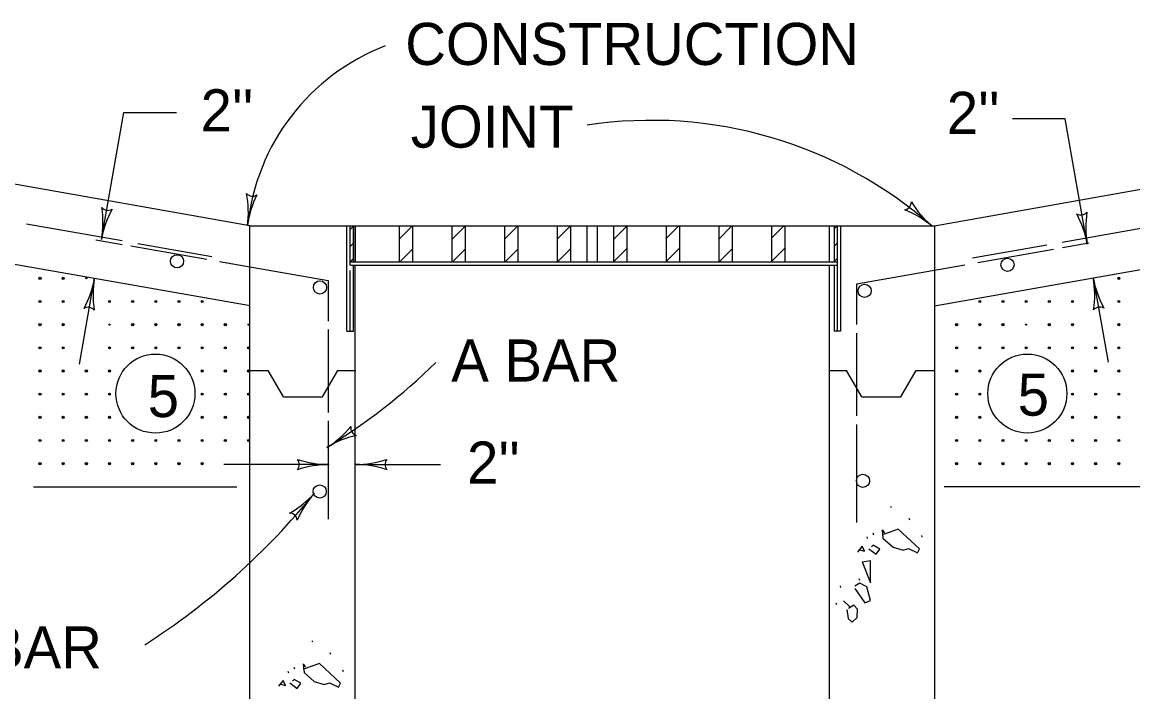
# Model space of a CAD drawing. Extents: x 1007 to 1035.5, y 1000.5 to 1021.5.
# Drawn here: x 1019.52 to 1024.79, y 1009.79 to 1012.97 of the extents above; entities that cross this region are included whole.
import ezdxf

# ---------------------------------------------------------------- set-up
doc = ezdxf.new("R2010")
doc.units = 0
for name, color, linetype in [('Level 1', 7, 'Continuous'), ('Level 2', 7, 'Continuous'), ('Level 4', 7, 'Continuous')]:
    doc.layers.add(name, color=color, linetype=linetype)

msp = doc.modelspace()

# ---------------------------------------------------------------- linework, layer by layer
at = {"layer": 'Level 1'}
for p, q in [((1019.8934, 1011.9369), (1019.9996, 1012.5393)), ((1019.9996, 1012.5393), (1020.2496, 1012.5393)), ((1024.4696, 1012.5095), (1024.2196, 1012.5095)), ((1024.5745, 1011.9153), (1024.4696, 1012.5095)), ((1020.5985, 1012.0023), (1019.1236, 1012.2623)), ((1023.8485, 1012.0023), (1025.3257, 1012.2627)), ((1020.5985, 1008.5023), (1020.5985, 1012.0023)), ((1020.5985, 1012.0023), (1021.8881, 1012.0023)), ((1021.0594, 1011.5023), (1021.0594, 1012.0023)), ((1021.075, 1011.8143), (1021.075, 1012.0023)), ((1021.0755, 1011.9853), (1021.0899, 1011.9997)), ((1021.0907, 1011.8308), (1021.0907, 1012.0023)), ((1021.0985, 1011.8303), (1021.0985, 1012.0023)), ((1021.0985, 1012.0023), (1021.0985, 1011.8304)), ((1021.3084, 1011.9396), (1021.3702, 1012.0013)), ((1021.3094, 1011.8303), (1021.3094, 1012.0023)), ((1021.3719, 1011.8303), (1021.3719, 1012.0023)), ((1021.5594, 1011.8303), (1021.5594, 1012.0023)), ((1021.5598, 1011.9401), (1021.6215, 1012.0018)), ((1021.6219, 1011.8303), (1021.6219, 1012.0023)), ((1021.8091, 1011.9395), (1021.8708, 1012.0013)), ((1021.8094, 1011.8303), (1021.8094, 1012.0023)), ((1021.8719, 1011.8303), (1021.8719, 1012.0023)), ((1021.8881, 1012.0023), (1022.037, 1012.0023)), ((1022.037, 1012.0023), (1023.8485, 1012.0023)), ((1022.0594, 1011.8303), (1022.0594, 1012.0023)), ((1022.0594, 1011.9397), (1022.1212, 1012.0014)), ((1022.1219, 1011.8303), (1022.1219, 1012.0023)), ((1022.2001, 1011.8303), (1022.2001, 1012.0023)), ((1022.2469, 1012.0023), (1022.2469, 1011.8304)), ((1022.3248, 1011.9364), (1022.3865, 1011.9982)), ((1022.3251, 1012.0023), (1022.3251, 1011.8304)), ((1022.3876, 1012.0023), (1022.3876, 1011.8304)), ((1022.5727, 1011.9397), (1022.6344, 1012.0014)), ((1022.5751, 1012.0023), (1022.5751, 1011.8304)), ((1022.6376, 1012.0023), (1022.6376, 1011.8304)), ((1022.8228, 1011.9375), (1022.8845, 1011.9993)), ((1022.8251, 1012.0023), (1022.8251, 1011.8304)), ((1022.8876, 1012.0023), (1022.8876, 1011.8304)), ((1023.0729, 1011.9408), (1023.1347, 1012.0025)), ((1023.0751, 1012.0023), (1023.0751, 1011.8304)), ((1023.1376, 1012.0023), (1023.1376, 1011.8304)), ((1023.3485, 1012.0023), (1023.3485, 1011.8304)), ((1023.3708, 1011.9854), (1023.3852, 1011.9998)), ((1023.3719, 1012.0023), (1023.3719, 1011.8304)), ((1023.3875, 1012.0023), (1023.3875, 1011.8304)), ((1023.4032, 1012.0023), (1023.4032, 1011.5023)), ((1023.8485, 1012.0023), (1023.8485, 1008.5023)), ((1020.5989, 1011.6213), (1019.1225, 1011.8817)), ((1021.0755, 1011.9045), (1021.0899, 1011.9189)), ((1021.3101, 1011.8308), (1021.3718, 1011.8925)), ((1021.5598, 1011.8313), (1021.6215, 1011.893)), ((1021.81, 1011.8314), (1021.8718, 1011.8932)), ((1022.0594, 1011.8303), (1022.1212, 1011.8921)), ((1022.3258, 1011.8325), (1022.3876, 1011.8943)), ((1022.5759, 1011.8336), (1022.6377, 1011.8953)), ((1022.8271, 1011.8303), (1022.8888, 1011.8921)), ((1023.0762, 1011.8336), (1023.1379, 1011.8953)), ((1023.3721, 1011.9056), (1023.3865, 1011.92)), ((1021.075, 1011.8304), (1021.0894, 1011.8448)), ((1021.075, 1011.8304), (1022.2469, 1011.8304)), ((1022.2469, 1011.8304), (1023.3875, 1011.8304)), ((1023.3728, 1011.8323), (1023.3872, 1011.8468)), ((1023.3875, 1011.8301), (1023.3875, 1011.8148)), ((1021.075, 1011.5023), (1021.075, 1011.7896)), ((1021.0753, 1011.8148), (1022.0373, 1011.8148)), ((1021.0907, 1011.5023), (1021.0907, 1011.8143)), ((1021.0985, 1009.0551), (1021.0985, 1011.8148)), ((1022.0373, 1011.8148), (1022.1096, 1011.8148)), ((1022.1096, 1011.8148), (1023.3878, 1011.8148)), ((1023.3485, 1011.8139), (1023.3485, 1009.0118)), ((1023.3719, 1011.8148), (1023.3719, 1011.5023)), ((1023.3875, 1011.8148), (1023.3875, 1011.5023)), ((1023.8485, 1011.6214), (1024.9468, 1011.8151)), ((1019.7892, 1011.3454), (1019.861, 1011.7531)), ((1024.3977, 1011.7183), (1024.3973, 1011.7203)), ((1024.6028, 1011.7544), (1024.6733, 1011.3543)), ((1021.0594, 1011.5023), (1021.0907, 1011.5023)), ((1023.4032, 1011.5023), (1023.3719, 1011.5023)), ((1020.5988, 1011.3143), (1020.6853, 1011.3143)), ((1020.7573, 1011.1893), (1020.6853, 1011.3143)), ((1020.9437, 1011.1893), (1021.0159, 1011.3143)), ((1021.0159, 1011.3143), (1021.1018, 1011.3143)), ((1023.3489, 1011.3147), (1023.4312, 1011.3147)), ((1023.5033, 1011.1897), (1023.4312, 1011.3147)), ((1023.6896, 1011.1897), (1023.7618, 1011.3147)), ((1023.7618, 1011.3147), (1023.8478, 1011.3147)), ((1020.7573, 1011.1893), (1020.9437, 1011.1893)), ((1023.5033, 1011.1897), (1023.6896, 1011.1897)), ((1020.974, 1010.8684), (1020.474, 1010.8684)), ((1021.099, 1010.8684), (1021.5031, 1010.8684)), ((1019.5703, 1010.7627), (1020.5368, 1010.7627)), ((1024.9031, 1010.7627), (1023.8949, 1010.7627))]:
    msp.add_line(p, q, dxfattribs=at)
for points in [[(1023.6438, 1010.6698), (1023.6405, 1010.6638)], [(1023.7272, 1010.6139), (1023.7297, 1010.6058)], [(1023.6005, 1010.5593), (1023.6043, 1010.5188), (1023.653, 1010.4765), (1023.7, 1010.462), (1023.7257, 1010.4698), (1023.7683, 1010.4491), (1023.7779, 1010.4682), (1023.6769, 1010.5619), (1023.6117, 1010.5385), (1023.6004, 1010.5354)], [(1023.6127, 1010.5452), (1023.6018, 1010.5584)], [(1023.5274, 1010.5256), (1023.5299, 1010.5173)], [(1023.5561, 1010.5439), (1023.5586, 1010.5357)], [(1023.7869, 1010.5315), (1023.7894, 1010.5233)], [(1023.4877, 1010.4648), (1023.5162, 1010.4568), (1023.5055, 1010.4808), (1023.4833, 1010.4532)], [(1023.5373, 1010.469), (1023.5713, 1010.4425), (1023.5896, 1010.4674), (1023.5572, 1010.4856), (1023.5498, 1010.4778)], [(1023.5062, 1010.4063), (1023.5452, 1010.308), (1023.5453, 1010.4121), (1023.5052, 1010.4061)], [(1023.4711, 1010.2801), (1023.5188, 1010.2116), (1023.5449, 1010.2238), (1023.528, 1010.289), (1023.4937, 1010.3058), (1023.4711, 1010.292)], [(1023.4905, 1010.3277), (1023.4931, 1010.3194)], [(1023.4009, 1010.2933), (1023.4034, 1010.285)], [(1023.3806, 1010.2126), (1023.3832, 1010.2043)], [(1023.4463, 1010.193), (1023.4173, 1010.2215)], [(1023.4333, 1010.1799), (1023.4398, 1010.1378), (1023.458, 1010.1203), (1023.4822, 1010.143), (1023.4828, 1010.1821), (1023.4654, 1010.2008), (1023.441, 1010.1856)], [(1020.8951, 1010.0327), (1020.8918, 1010.0267)], [(1020.8518, 1009.9221), (1020.8557, 1009.8816), (1020.9043, 1009.8393), (1020.9513, 1009.8248), (1020.977, 1009.8326), (1021.0197, 1009.8119), (1021.0293, 1009.831), (1020.9283, 1009.9248), (1020.863, 1009.9013), (1020.8518, 1009.8983)], [(1020.9785, 1009.9768), (1020.981, 1009.9686)], [(1020.7788, 1009.8884), (1020.7813, 1009.8802)], [(1020.8074, 1009.9068), (1020.8099, 1009.8985)], [(1020.864, 1009.908), (1020.8531, 1009.9213)], [(1021.0383, 1009.8943), (1021.0408, 1009.8861)], [(1020.739, 1009.8276), (1020.7675, 1009.8196), (1020.7568, 1009.8437), (1020.7347, 1009.816)], [(1020.7886, 1009.8318), (1020.8226, 1009.8053), (1020.8409, 1009.8303), (1020.8085, 1009.8484), (1020.8012, 1009.8406)]]:
    msp.add_lwpolyline(points, dxfattribs=at)
for centre in [(1020.1497, 1011.2053), (1024.2897, 1011.2058)]:
    msp.add_circle(centre, 0.1875, dxfattribs=at)
for centre, radius, start, end in [((1021.6124, 1011.894), 1.031, 111.1186, 173.9257), ((1022.5059, 1010.4867), 2.0158, 48.6351, 98.7248), ((1020.6104, 1012.1798), 0.0375, 221.2861, 303.4028), ((1020.1224, 1012.0642), 0.4687, 352.5115, 11.1803), ((1021.0519, 1011.942), 0.4687, 153.8587, 172.5054), ((1019.4318, 1012.0183), 0.4688, 350.0038, 8.6726), ((1019.9244, 1012.1125), 0.0375, 218.7784, 300.8951), ((1023.7022, 1012.1149), 0.0375, 278.462, 0.5787), ((1024.1413, 1012.357), 0.4687, 211.0346, 229.6813), ((1020.3551, 1011.8555), 0.4688, 151.3509, 169.9977), ((1023.5348, 1011.6421), 0.4687, 49.6874, 68.3562), ((1024.5435, 1012.0908), 0.0375, 238.7898, 320.9065), ((1024.1129, 1011.8337), 0.4687, 10.0152, 28.684), ((1025.0361, 1011.9968), 0.4687, 171.3624, 190.0091), ((1020.1224, 1012.0642), 0.4687, 352.4993, 352.5115), ((1023.5348, 1011.6421), 0.4687, 49.6752, 49.6874), ((1019.4318, 1012.0183), 0.4688, 349.9916, 350.0038), ((1024.1129, 1011.8337), 0.4687, 10.003, 10.0152), ((1019.3994, 1011.8344), 0.4688, 331.3539, 350.0006), ((1019.3994, 1011.8344), 0.4688, 331.3539, 350.0006), ((1020.3226, 1011.6717), 0.4688, 170.0067, 188.6755), ((1020.3226, 1011.6717), 0.4688, 170.0067, 188.6755), ((1020.3226, 1011.6717), 0.4688, 169.9945, 170.0067), ((1020.3226, 1011.6717), 0.4688, 169.9945, 170.0067), ((1025.0645, 1011.8357), 0.4687, 189.9745, 189.9867), ((1025.0645, 1011.8357), 0.4687, 189.9867, 208.6555), ((1024.1412, 1011.6731), 0.4687, 351.3339, 9.9806), ((1019.83, 1011.5775), 0.0375, 38.7813, 120.898), ((1019.83, 1011.5775), 0.0375, 38.7813, 120.898), ((1024.6337, 1011.5789), 0.0375, 58.7613, 140.878), ((1019.3641, 1013.5399), 3.0445, 301.6801, 314.0635), ((1020.7159, 1011.3474), 0.4688, 301.8069, 320.4757), ((1021.1145, 1011.043), 0.0375, 170.5815, 252.6982), ((1021.2101, 1010.5507), 0.4688, 103.154, 121.8008), ((1020.7159, 1011.3474), 0.4688, 301.7946, 301.8069), ((1020.7958, 1010.8685), 0.0375, 318.7746, 40.8913), ((1020.7958, 1010.8685), 0.0375, 318.7746, 40.8913), ((1020.974, 1011.3372), 0.4687, 251.3472, 269.9939), ((1020.974, 1011.3372), 0.4687, 251.3472, 269.9939), ((1021.099, 1011.3372), 0.4688, 270, 288.6688), ((1021.2773, 1010.8684), 0.0375, 138.7746, 220.8913), ((1020.974, 1010.3997), 0.4687, 90, 108.6688), ((1020.974, 1010.3997), 0.4687, 90, 108.6688), ((1020.974, 1010.3997), 0.4687, 89.9878, 90), ((1020.974, 1010.3997), 0.4687, 89.9878, 90), ((1021.099, 1011.3372), 0.4688, 269.9878, 270), ((1021.099, 1010.3997), 0.4688, 71.3472, 89.9939), ((1018.2629, 1012.881), 3.4054, 302.63, 320.8953), ((1020.5577, 1011.0474), 0.4688, 299.2375, 317.8842), ((1020.5577, 1011.0474), 0.4688, 299.2375, 317.8842), ((1021.2532, 1010.4188), 0.4688, 137.8903, 156.5591), ((1021.2532, 1010.4188), 0.4688, 137.8903, 156.5591), ((1021.2532, 1010.4188), 0.4688, 137.8781, 137.8903), ((1021.2532, 1010.4188), 0.4688, 137.8781, 137.8903), ((1020.7859, 1010.6009), 0.0375, 6.6649, 88.7816), ((1020.7859, 1010.6009), 0.0375, 6.6649, 88.7816)]:
    msp.add_arc(centre, radius, start, end, dxfattribs=at)
at = {"layer": 'Level 2'}
for p, q in [((1019.5383, 1012.0113), (1019.9926, 1011.9313)), ((1024.9092, 1012.0032), (1024.4549, 1011.9231)), ((1019.8667, 1011.9358), (1019.9921, 1011.9138)), ((1020.0338, 1011.9064), (1020.3944, 1011.8428)), ((1020.0659, 1011.9183), (1020.4178, 1011.8563)), ((1024.3816, 1011.9102), (1024.0297, 1011.8481)), ((1024.4147, 1011.8898), (1024.054, 1011.8262)), ((1024.5818, 1011.9192), (1024.4563, 1011.8971)), ((1020.4546, 1011.8323), (1020.9694, 1011.7414)), ((1023.9938, 1011.8156), (1023.479, 1011.7248)), ((1020.9694, 1011.7414), (1020.9694, 1011.5493)), ((1023.479, 1011.7248), (1023.479, 1011.5327)), ((1020.9694, 1011.5097), (1020.9694, 1011.1158)), ((1023.479, 1011.493), (1023.479, 1011.0992)), ((1020.9694, 1011.0762), (1020.9694, 1010.6096)), ((1023.479, 1011.0595), (1023.479, 1010.5929))]:
    msp.add_line(p, q, dxfattribs=at)
for centre in [(1020.2525, 1011.8335), (1024.196, 1011.8169), (1020.9311, 1011.7094), (1023.5173, 1011.6928), (1023.5094, 1010.7913), (1020.9298, 1010.7408)]:
    msp.add_circle(centre, 0.0313, dxfattribs=at)
at = {"layer": 'Level 4'}
for centre, radius in [((1019.6018, 1011.7527), 0.005), ((1019.6018, 1011.7527), 0.0025), ((1019.7118, 1011.7527), 0.005), ((1019.7118, 1011.7527), 0.0025), ((1019.8218, 1011.7527), 0.0025), ((1024.7239, 1011.7527), 0.005), ((1024.7239, 1011.7527), 0.0025), ((1019.6018, 1011.6427), 0.005), ((1019.6018, 1011.6427), 0.0025), ((1019.7118, 1011.6427), 0.005), ((1019.7118, 1011.6427), 0.0025), ((1019.9318, 1011.6427), 0.005), ((1019.9318, 1011.6427), 0.0025), ((1020.0418, 1011.6427), 0.005), ((1020.0418, 1011.6427), 0.0025), ((1020.1518, 1011.6427), 0.005), ((1020.1518, 1011.6427), 0.0025), ((1020.2618, 1011.6427), 0.005), ((1020.2618, 1011.6427), 0.0025), ((1020.3718, 1011.6427), 0.005), ((1020.3718, 1011.6427), 0.0025), ((1024.0639, 1011.6427), 0.005), ((1024.0639, 1011.6427), 0.0025), ((1024.1739, 1011.6427), 0.005), ((1024.1739, 1011.6427), 0.0025), ((1024.2839, 1011.6427), 0.005), ((1024.2839, 1011.6427), 0.0025), ((1024.3939, 1011.6427), 0.005), ((1024.3939, 1011.6427), 0.0025), ((1024.5039, 1011.6427), 0.005), ((1024.5039, 1011.6427), 0.0025), ((1024.7239, 1011.6427), 0.005), ((1024.7239, 1011.6427), 0.0025), ((1019.6018, 1011.5327), 0.005), ((1019.6018, 1011.5327), 0.0025), ((1019.7118, 1011.5327), 0.005), ((1019.7118, 1011.5327), 0.0025), ((1019.9318, 1011.5327), 0.0025), ((1020.0418, 1011.5327), 0.005), ((1020.0418, 1011.5327), 0.0025), ((1020.1518, 1011.5327), 0.005), ((1020.1518, 1011.5327), 0.0025), ((1020.2618, 1011.5327), 0.005), ((1020.2618, 1011.5327), 0.0025), ((1020.3718, 1011.5327), 0.005), ((1020.3718, 1011.5327), 0.0025), ((1020.4818, 1011.5327), 0.005), ((1020.4818, 1011.5327), 0.0025), ((1020.5918, 1011.5327), 0.0025), ((1023.9539, 1011.5327), 0.005), ((1023.9539, 1011.5327), 0.0025), ((1024.0639, 1011.5327), 0.005), ((1024.0639, 1011.5327), 0.0025), ((1024.1739, 1011.5327), 0.005), ((1024.1739, 1011.5327), 0.0025), ((1024.2839, 1011.5327), 0.0025), ((1024.3939, 1011.5327), 0.005), ((1024.3939, 1011.5327), 0.0025), ((1024.5039, 1011.5327), 0.005), ((1024.5039, 1011.5327), 0.0025), ((1024.7239, 1011.5327), 0.005), ((1024.7239, 1011.5327), 0.0025), ((1019.6018, 1011.4227), 0.005), ((1019.6018, 1011.4227), 0.0025), ((1019.7118, 1011.4227), 0.005), ((1019.7118, 1011.4227), 0.0025), ((1019.9318, 1011.4227), 0.005), ((1019.9318, 1011.4227), 0.0025), ((1020.0418, 1011.4227), 0.005), ((1020.0418, 1011.4227), 0.0025), ((1020.1518, 1011.4227), 0.005), ((1020.1518, 1011.4227), 0.0025), ((1020.2618, 1011.4227), 0.005), ((1020.2618, 1011.4227), 0.0025), ((1020.3718, 1011.4227), 0.005), ((1020.3718, 1011.4227), 0.0025), ((1020.4818, 1011.4227), 0.005), ((1020.4818, 1011.4227), 0.0025), ((1020.5918, 1011.4227), 0.005), ((1020.5918, 1011.4227), 0.0025), ((1023.9539, 1011.4227), 0.005), ((1023.9539, 1011.4227), 0.0025), ((1024.0639, 1011.4227), 0.005), ((1024.0639, 1011.4227), 0.0025), ((1024.1739, 1011.4227), 0.005), ((1024.1739, 1011.4227), 0.0025), ((1024.2839, 1011.4227), 0.005), ((1024.2839, 1011.4227), 0.0025), ((1024.3939, 1011.4227), 0.005), ((1024.3939, 1011.4227), 0.0025), ((1024.5039, 1011.4227), 0.005), ((1024.5039, 1011.4227), 0.0025), ((1024.6139, 1011.4227), 0.005), ((1024.6139, 1011.4227), 0.0025), ((1024.7239, 1011.4227), 0.005), ((1024.7239, 1011.4227), 0.0025), ((1019.6018, 1011.3127), 0.005), ((1019.6018, 1011.3127), 0.0025), ((1019.7118, 1011.3127), 0.005), ((1019.7118, 1011.3127), 0.0025), ((1019.8218, 1011.3127), 0.005), ((1019.8218, 1011.3127), 0.0025), ((1019.9318, 1011.3127), 0.005), ((1019.9318, 1011.3127), 0.0025), ((1020.3718, 1011.3127), 0.005), ((1020.3718, 1011.3127), 0.0025), ((1020.4818, 1011.3127), 0.005), ((1020.4818, 1011.3127), 0.0025), ((1020.5918, 1011.3127), 0.005), ((1020.5918, 1011.3127), 0.0025), ((1023.9539, 1011.3127), 0.005), ((1023.9539, 1011.3127), 0.0025), ((1024.0639, 1011.3127), 0.005), ((1024.0639, 1011.3127), 0.0025), ((1024.5039, 1011.3127), 0.005), ((1024.5039, 1011.3127), 0.0025), ((1024.6139, 1011.3127), 0.005), ((1024.6139, 1011.3127), 0.0025), ((1024.7239, 1011.3127), 0.005), ((1024.7239, 1011.3127), 0.0025), ((1019.6018, 1011.2027), 0.005), ((1019.6018, 1011.2027), 0.0025), ((1019.7118, 1011.2027), 0.005), ((1019.7118, 1011.2027), 0.0025), ((1019.8218, 1011.2027), 0.005), ((1019.8218, 1011.2027), 0.0025), ((1019.9318, 1011.2027), 0.005), ((1019.9318, 1011.2027), 0.0025), ((1020.3718, 1011.2027), 0.005), ((1020.3718, 1011.2027), 0.0025), ((1020.4818, 1011.2027), 0.005), ((1020.4818, 1011.2027), 0.0025), ((1020.5918, 1011.2027), 0.005), ((1020.5918, 1011.2027), 0.0025), ((1023.9539, 1011.2027), 0.005), ((1023.9539, 1011.2027), 0.0025), ((1024.0639, 1011.2027), 0.005), ((1024.0639, 1011.2027), 0.0025), ((1024.5039, 1011.2027), 0.005), ((1024.5039, 1011.2027), 0.0025), ((1024.6139, 1011.2027), 0.005), ((1024.6139, 1011.2027), 0.0025), ((1024.7239, 1011.2027), 0.005), ((1024.7239, 1011.2027), 0.0025), ((1019.6018, 1011.0927), 0.005), ((1019.6018, 1011.0927), 0.0025), ((1019.7118, 1011.0927), 0.005), ((1019.7118, 1011.0927), 0.0025), ((1019.8218, 1011.0927), 0.005), ((1019.8218, 1011.0927), 0.0025), ((1019.9318, 1011.0927), 0.005), ((1019.9318, 1011.0927), 0.0025), ((1020.3718, 1011.0927), 0.005), ((1020.3718, 1011.0927), 0.0025), ((1020.4818, 1011.0927), 0.005), ((1020.4818, 1011.0927), 0.0025), ((1020.5918, 1011.0927), 0.005), ((1020.5918, 1011.0927), 0.0025), ((1023.9539, 1011.0927), 0.005), ((1023.9539, 1011.0927), 0.0025), ((1024.0639, 1011.0927), 0.005), ((1024.0639, 1011.0927), 0.0025), ((1024.5039, 1011.0927), 0.005), ((1024.5039, 1011.0927), 0.0025), ((1024.6139, 1011.0927), 0.005), ((1024.6139, 1011.0927), 0.0025), ((1024.7239, 1011.0927), 0.005), ((1024.7239, 1011.0927), 0.0025), ((1019.6018, 1010.9827), 0.005), ((1019.6018, 1010.9827), 0.0025), ((1019.7118, 1010.9827), 0.005), ((1019.7118, 1010.9827), 0.0025), ((1019.8218, 1010.9827), 0.005), ((1019.8218, 1010.9827), 0.0025), ((1019.9318, 1010.9827), 0.005), ((1019.9318, 1010.9827), 0.0025), ((1020.0418, 1010.9827), 0.005), ((1020.0418, 1010.9827), 0.0025), ((1020.1518, 1010.9827), 0.005), ((1020.1518, 1010.9827), 0.0025), ((1020.2618, 1010.9827), 0.005), ((1020.2618, 1010.9827), 0.0025), ((1020.3718, 1010.9827), 0.005), ((1020.3718, 1010.9827), 0.0025), ((1020.4818, 1010.9827), 0.005), ((1020.4818, 1010.9827), 0.0025), ((1020.5918, 1010.9827), 0.005), ((1020.5918, 1010.9827), 0.0025), ((1023.9539, 1010.9827), 0.005), ((1023.9539, 1010.9827), 0.0025), ((1024.0639, 1010.9827), 0.005), ((1024.0639, 1010.9827), 0.0025), ((1024.1739, 1010.9827), 0.005), ((1024.1739, 1010.9827), 0.0025), ((1024.2839, 1010.9827), 0.005), ((1024.2839, 1010.9827), 0.0025), ((1024.3939, 1010.9827), 0.005), ((1024.3939, 1010.9827), 0.0025), ((1024.5039, 1010.9827), 0.005), ((1024.5039, 1010.9827), 0.0025), ((1024.6139, 1010.9827), 0.005), ((1024.6139, 1010.9827), 0.0025), ((1024.7239, 1010.9827), 0.005), ((1024.7239, 1010.9827), 0.0025), ((1019.6018, 1010.8727), 0.005), ((1019.6018, 1010.8727), 0.0025), ((1019.7118, 1010.8727), 0.005), ((1019.7118, 1010.8727), 0.0025), ((1019.8218, 1010.8727), 0.005), ((1019.8218, 1010.8727), 0.0025), ((1019.9318, 1010.8727), 0.005), ((1019.9318, 1010.8727), 0.0025), ((1020.0418, 1010.8727), 0.005), ((1020.0418, 1010.8727), 0.0025), ((1020.1518, 1010.8727), 0.005), ((1020.1518, 1010.8727), 0.0025), ((1020.2618, 1010.8727), 0.005), ((1020.2618, 1010.8727), 0.0025), ((1020.3718, 1010.8727), 0.005), ((1020.3718, 1010.8727), 0.0025), ((1023.9539, 1010.8727), 0.005), ((1023.9539, 1010.8727), 0.0025), ((1024.0639, 1010.8727), 0.005), ((1024.0639, 1010.8727), 0.0025), ((1024.1739, 1010.8727), 0.005), ((1024.1739, 1010.8727), 0.0025), ((1024.2839, 1010.8727), 0.005), ((1024.2839, 1010.8727), 0.0025), ((1024.3939, 1010.8727), 0.005), ((1024.3939, 1010.8727), 0.0025), ((1024.5039, 1010.8727), 0.005), ((1024.5039, 1010.8727), 0.0025), ((1024.6139, 1010.8727), 0.005), ((1024.6139, 1010.8727), 0.0025), ((1024.7239, 1010.8727), 0.005), ((1024.7239, 1010.8727), 0.0025)]:
    msp.add_circle(centre, radius, dxfattribs=at)

# ---------------------------------------------------------------- texts
at = {"layer": 'Level 1'}
for s, p in [('CONSTRUCTION', (1021.3361, 1012.7651)), ("2''", (1020.3642, 1012.4497)), ("2''", (1023.9073, 1012.4379)), ('JOINT', (1021.3622, 1012.3726)), ('A BAR', (1021.5545, 1011.2624)), ('5', (1024.244, 1011.1006)), ('5', (1020.1132, 1011.0938)), ("2''", (1021.6294, 1010.7778)), ('C BAR', (1019.0783, 1009.9008))]:
    msp.add_text(s, height=0.2, dxfattribs=at).set_placement(p)

doc.saveas('drawing.dxf')
